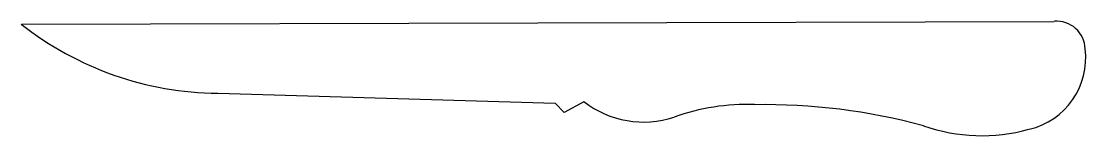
# Model space of a CAD drawing. Header units: inches. Extents: x 0.2 to 10.5, y 2.1 to 3.2.
import ezdxf

# ---------------------------------------------------------------- set-up
doc = ezdxf.new("R2010")
doc.units = ezdxf.units.IN
doc.header["$MEASUREMENT"] = 0
doc.layers.get('0').update_dxf_attribs({"linetype": 'CONTINUOUS'})

msp = doc.modelspace()

# ---------------------------------------------------------------- linework, layer by layer
for p, q in [((0.191, 3.134), (10.183, 3.161)), ((2.092, 2.466), (5.354, 2.371)), ((5.442, 2.279), (5.354, 2.371)), ((5.632, 2.384), (5.442, 2.279))]:
    msp.add_line(p, q)
for centre, radius, start, end in [((2.118, 5.579), 3.113, 231.743, 269.522), ((10.205, 2.886), 0.277, 2.0996, 94.4384), ((9.779, 2.807), 0.708, 283.0547, 7.2269), ((6.21, 3.132), 0.945, 232.292, 288.167), ((7.205, 0.312), 2.045, 87.8176, 110.0124), ((7.377, -3.544), 5.9, 74.8601, 90.9119), ((9.483, 3.758), 1.703, 250.6064, 285.5001)]:
    msp.add_arc(centre, radius, start, end)

doc.saveas('drawing.dxf')
